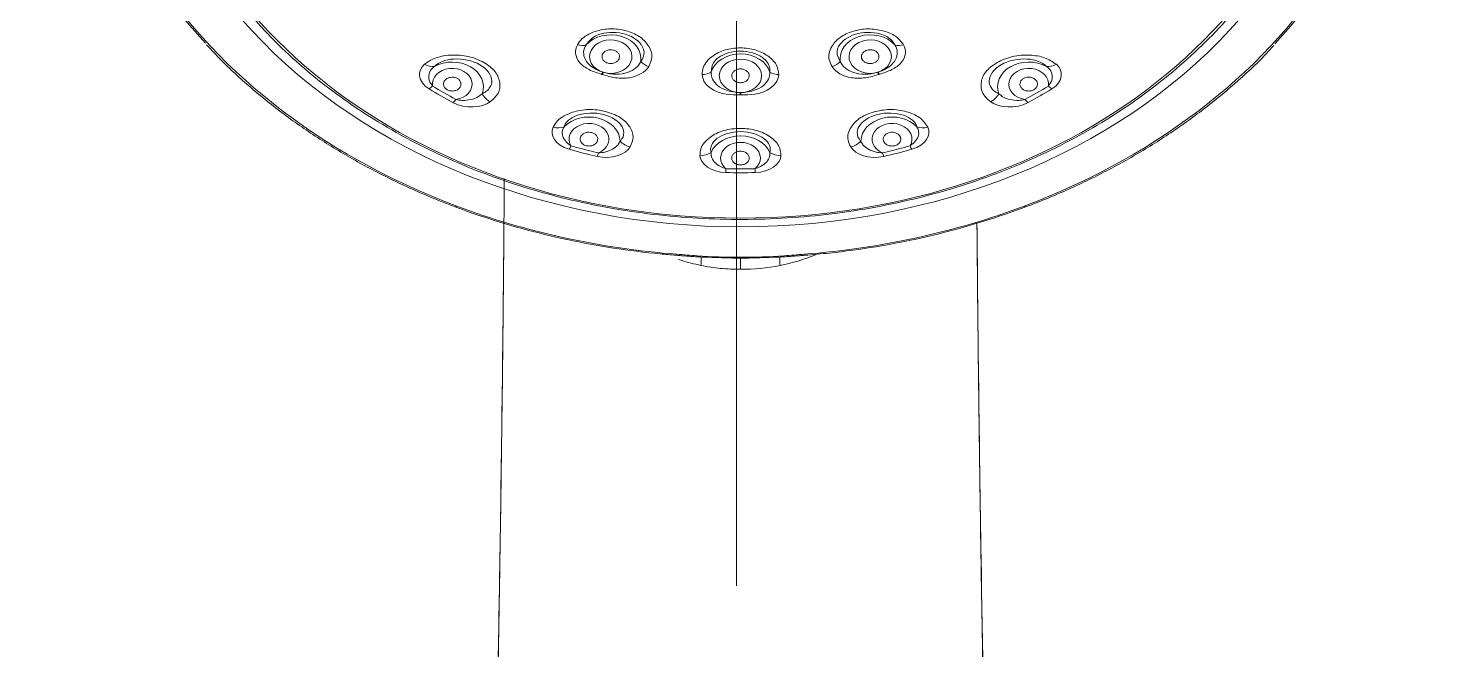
# Model space of a CAD drawing. Extents: x 900 to 2324, y -1513 to 827.
# Drawn here: x 1713.7 to 1795, y -759.8 to -724.3 of the extents above; entities that cross this region are included whole.
import ezdxf

# ---------------------------------------------------------------- set-up
doc = ezdxf.new("R2010")
doc.units = 0
doc.header["$LTSCALE"] = 4
doc.header["$MEASUREMENT"] = 0
doc.linetypes.add('CENTER2', pattern=[28.575, 19.05, -3.175, 3.175, -3.175])
doc.layers.add('1', color=7, linetype='CONTINUOUS')
doc.layers.add('Cneter', color=1, linetype='CENTER2', lineweight=13)

msp = doc.modelspace()

# ---------------------------------------------------------------- linework, layer by layer
at = {"layer": '1', "color": 7, "linetype": 'Continuous', "lineweight": 18}
for p, q in [((1738.157, -734.434), (1738.155, -734.435)), ((1770.559, -734.435), (1770.558, -734.434)), ((1754.357, -737.421), (1754.357, -737.361)), ((1754.357, -737.385), (1754.357, -738.045))]:
    msp.add_line(p, q, dxfattribs=at)
at = {"layer": '1', "color": 7, "linetype": 'Continuous', "lineweight": 13}
for centre, major_axis, ratio, start_param, end_param in [((1754.357, -707.536), (37.699, 0), 0.790155, 5.156583, 10.55138), ((1754.357, -708.345), (-34.52, 0), 0.790155, 0, 0.629497), ((1754.357, -708.345), (-34.52, 0), 0.790155, 2.51406, 3.141593), ((1745.123, -724.617), (0.697, -0.393), 0.730817, 4.998751, 5.695614), ((1746.952, -726.011), (-1.723, 0), 0.790155, 3.016187, 5.669392), ((1746.952, -725.896), (1.209, 0), 0.790155, 4.358175, 10.61059), ((1761.763, -726.011), (-1.723, 0), 0.790155, 3.755386, 6.408591), ((1761.763, -725.896), (1.209, 0), 0.790155, 5.097374, 11.349788), ((1763.591, -724.617), (0.697, 0.393), 0.730817, 3.729164, 4.426027), ((1754.357, -727.105), (-1.723, 0), 0.790155, 3.385786, 6.038992), ((1754.357, -726.99), (1.209, 0), 0.790155, 4.727775, 10.980189), ((1736.512, -725.571), (0.645, -0.764), 0.716961, 5.188181, 5.86621), ((1737.899, -727.466), (1.136, 0), 0.790155, 4.901912, 9.549414), ((1737.899, -727.609), (-1.779, 0), 0.790155, 2.845971, 5.32217), ((1754.357, -710.778), (21.895, 0), 0.790155, 4.341933, 4.343647), ((1754.357, -710.792), (21.709, 0), 0.790155, 4.341933, 4.343647), ((1749.171, -725.856), (0.676, -0.428), 0.72265, 4.385315, 5.082178), ((1752.186, -726.302), (0.8, 0.023), 0.767163, 4.667088, 5.363952), ((1756.528, -726.302), (0.8, -0.023), 0.767163, 4.060826, 4.75769), ((1759.543, -725.856), (0.676, 0.428), 0.72265, 4.3426, 5.039463), ((1754.357, -710.792), (21.709, 0), 0.790155, 5.081131, 5.082845), ((1754.357, -710.778), (21.895, 0), 0.790155, 5.081131, 5.082845), ((1770.815, -727.609), (-1.779, 0), 0.790155, 4.102608, 6.578807), ((1770.815, -727.466), (1.136, 0), 0.790155, 6.158549, 10.806051), ((1772.202, -725.571), (0.645, 0.764), 0.716961, 3.558568, 4.236597), ((1754.357, -709.567), (28.789, 0), 0.790155, 4.055273, 4.112868), ((1754.357, -709.567), (28.789, 0), 0.790155, 5.31191, 5.369505), ((1754.357, -709.537), (-29.098, 0), 0.790155, 0.91368, 0.971275), ((1740.216, -727.697), (0.575, -0.818), 0.690785, 4.621421, 5.29945), ((1754.357, -710.778), (21.895, 0), 0.790155, 4.711532, 4.713246), ((1754.357, -710.792), (21.709, 0), 0.790155, 4.711532, 4.713246), ((1768.499, -727.697), (0.575, 0.818), 0.690785, 4.125328, 4.803357), ((1754.357, -709.537), (-29.098, 0), 0.790155, 2.170317, 2.227912), ((1745.705, -730.752), (-1.779, 0), 0.790155, 3.16013, 5.636329), ((1763.01, -730.752), (-1.779, 0), 0.790155, 3.788449, 6.264648), ((1743.772, -729.129), (0.903, -0.429), 0.793988, 4.955273, 5.633302), ((1745.705, -730.608), (1.136, 0), 0.790155, 5.216071, 9.863573), ((1763.01, -730.608), (1.136, 0), 0.790155, 5.84439, 10.491892), ((1764.942, -729.129), (0.903, 0.429), 0.793988, 3.791476, 4.469505), ((1754.357, -709.567), (28.789, 0), 0.790155, 4.369432, 4.427027), ((1748.126, -730.247), (0.85, -0.528), 0.780226, 4.414727, 5.092756), ((1754.357, -731.835), (-1.779, 0), 0.790155, 3.474289, 5.950489), ((1754.357, -731.691), (1.136, 0), 0.790155, 5.530231, 10.177733), ((1760.588, -730.247), (0.85, 0.528), 0.780226, 4.332022, 5.010051), ((1754.357, -709.567), (28.789, 0), 0.790155, 4.997751, 5.055346), ((1754.357, -709.537), (-29.098, 0), 0.790155, 1.22784, 1.285435), ((1752.068, -730.74), (0.998, 0.063), 0.815788, 4.636524, 5.314553), ((1756.646, -730.74), (0.998, -0.063), 0.815788, 4.110225, 4.788254), ((1754.357, -709.537), (-29.098, 0), 0.790155, 1.856158, 1.913753), ((1754.357, -709.537), (-29.098, 0), 0.790155, 1.541999, 1.599594), ((1754.357, -709.567), (28.789, 0), 0.790155, 4.683592, 4.741186), ((1754.357, -707.535), (37.703, 0), 0.790155, 4.268195, 4.615639), ((1754.357, -707.535), (37.703, 0), 0.790155, 4.809139, 5.156583), ((1750.734, -736.749), (0.038, 0.499), 0.059206, 3.108412, 3.643374), ((1751.896, -736.836), (-0.035, -0.499), 0.073615, 6.279502, 6.784509), ((1751.653, -739), (0.377, 1.964), 0.136214, 5.374418, 5.748618), ((1757.061, -739), (-0.377, 1.964), 0.136214, 0.534568, 0.908768), ((1756.818, -736.836), (0.035, -0.499), 0.073615, 5.781862, 6.286869), ((1757.98, -736.749), (0.038, -0.499), 0.059206, 5.781404, 6.31666)]:
    msp.add_ellipse(centre, major_axis=major_axis, ratio=ratio, start_param=start_param, end_param=end_param, dxfattribs=at)
msp.add_ellipse((1754.357, -708.558), major_axis=(33.622, 0), ratio=0.790155, dxfattribs=at)
at = {"layer": '1', "color": 7, "linetype": 'Continuous', "lineweight": 18}
for centre, major_axis, ratio, start_param, end_param in [((1754.357, -707.254), (-37.999, 0), 0.790155, 5.627397, 6.920378), ((1754.357, -707.254), (-37.999, 0), 0.790155, 2.502798, 3.799488), ((1754.357, -708.345), (-34.52, 0), 0.790155, 0.629497, 2.51406), ((1746.498, -726.291), (0.235, 0.765), 0.221897, 3.851939, 4.086354), ((1746.532, -726.302), (-0.234, -0.765), 0.220918, 0.710031, 0.944446), ((1762.182, -726.302), (-0.234, 0.765), 0.220918, 2.197146, 2.431561), ((1762.217, -726.291), (0.235, -0.765), 0.221897, 5.338424, 5.572839), ((1736.772, -726.965), (-0.521, -0.854), 0.374386, 0.706149, 1.020037), ((1771.942, -726.965), (-0.521, 0.854), 0.374386, 2.121555, 2.435444), ((1738.113, -727.735), (0.475, 0.88), 0.345831, 3.8289, 4.142788), ((1754.339, -727.455), (0.001, 0.8), 0.000525, 3.81824, 4.052655), ((1754.376, -727.455), (0.001, -0.8), 0.000525, 5.372123, 5.606538), ((1770.601, -727.735), (0.475, -0.88), 0.345831, 5.28199, 5.595878), ((1744.676, -730.377), (-0.272, -0.962), 0.206104, 0.625999, 0.939888), ((1764.038, -730.377), (-0.272, 0.962), 0.206104, 2.201705, 2.515593), ((1746.253, -730.782), (0.226, 0.974), 0.172536, 3.75865, 4.072539), ((1762.461, -730.782), (0.226, -0.974), 0.172536, 5.352239, 5.666127), ((1753.528, -731.692), (-0.023, -1), 0.017648, 0.597374, 0.911263), ((1755.186, -731.692), (-0.023, 1), 0.017648, 2.23033, 2.544218), ((1738.241, -734.012), (-0.176, -0.468), 0.263385, 6.189898, 6.831434), ((1738.243, -734.01), (0.176, 0.468), 0.263385, 3.141918, 3.689886), ((1770.472, -734.01), (-0.176, 0.468), 0.263385, 2.593299, 3.141268), ((1770.473, -734.012), (-0.176, 0.468), 0.263385, 2.593344, 3.141249)]:
    msp.add_ellipse(centre, major_axis=major_axis, ratio=ratio, start_param=start_param, end_param=end_param, dxfattribs=at)
for points, knots in [([(1726.513, -723.644), (1726.791, -723.976), (1727.57, -724.854), (1728.986, -726.199), (1730.754, -727.663), (1732.66, -729.015), (1734.688, -730.251), (1736.827, -731.361), (1739.066, -732.341), (1741.391, -733.185), (1743.789, -733.887), (1746.248, -734.445), (1748.752, -734.854), (1751.288, -735.113), (1753.841, -735.22), (1756.397, -735.174), (1758.942, -734.977), (1761.461, -734.628), (1763.94, -734.13), (1766.365, -733.485), (1768.722, -732.698), (1770.998, -731.772), (1773.179, -730.712), (1775.255, -729.526), (1777.211, -728.218), (1779.042, -726.798), (1780.719, -725.267), (1781.873, -724.092), (1782.422, -723.41), (1782.511, -723.296)], [0, 0, 0, 0, 0.02283, 0.061557, 0.100301, 0.139057, 0.177824, 0.216598, 0.255377, 0.29416, 0.332945, 0.371732, 0.410519, 0.449308, 0.488097, 0.526887, 0.565678, 0.60447, 0.643263, 0.682058, 0.720853, 0.759649, 0.798445, 0.83724, 0.876031, 0.914818, 0.953596, 0.992363, 1, 1, 1, 1]), ([(1723.873, -725.217), (1724.155, -725.532), (1724.985, -726.415), (1726.496, -727.781), (1728.402, -729.302), (1730.445, -730.708), (1732.607, -731.996), (1734.88, -733.159), (1736.722, -733.96), (1737.798, -734.377), (1738.067, -734.478)], [0, 0, 0, 0, 0.078639, 0.224104, 0.369616, 0.515166, 0.660747, 0.806349, 0.951968, 1, 1, 1, 1]), ([(1770.648, -734.478), (1771.078, -734.316), (1772.31, -733.83), (1774.293, -732.938), (1776.546, -731.75), (1778.686, -730.437), (1780.706, -729.007), (1782.583, -727.462), (1783.949, -726.205), (1784.644, -725.441), (1784.808, -725.256)], [0, 0, 0, 0, 0.077128, 0.223235, 0.369366, 0.515489, 0.6616, 0.807691, 0.953754, 1, 1, 1, 1]), ([(1746.484, -725.755), (1746.479, -725.768), (1746.468, -725.792), (1746.454, -725.844), (1746.449, -725.912), (1746.463, -725.992), (1746.509, -726.094), (1746.615, -726.203), (1746.798, -726.284), (1746.974, -726.298), (1747.11, -726.274), (1747.204, -726.24), (1747.287, -726.193), (1747.356, -726.133), (1747.394, -726.082), (1747.414, -726.046), (1747.426, -726.022), (1747.452, -725.954), (1747.458, -725.839), (1747.407, -725.72), (1747.335, -725.639), (1747.268, -725.588), (1747.191, -725.547), (1747.076, -725.508), (1746.918, -725.493), (1746.732, -725.531), (1746.602, -725.606), (1746.535, -725.676), (1746.504, -725.72), (1746.49, -725.743), (1746.484, -725.755)], [0, 0, 0, 0, 0.015625, 0.03125, 0.0625, 0.09375, 0.125, 0.1875, 0.25, 0.3125, 0.34375, 0.375, 0.40625, 0.4375, 0.46875, 0.476562, 0.484375, 0.5, 0.5625, 0.625, 0.65625, 0.6875, 0.71875, 0.75, 0.8125, 0.875, 0.9375, 0.96875, 0.984375, 1, 1, 1, 1]), ([(1761.297, -726.041), (1761.303, -726.053), (1761.317, -726.077), (1761.351, -726.123), (1761.404, -726.175), (1761.483, -726.227), (1761.604, -726.278), (1761.775, -726.302), (1761.98, -726.265), (1762.121, -726.181), (1762.201, -726.091), (1762.243, -726.016), (1762.263, -725.937), (1762.263, -725.856), (1762.248, -725.798), (1762.232, -725.761), (1762.22, -725.737), (1762.182, -725.673), (1762.088, -725.584), (1761.948, -725.524), (1761.827, -725.502), (1761.734, -725.5), (1761.641, -725.511), (1761.523, -725.543), (1761.393, -725.616), (1761.288, -725.743), (1761.257, -725.868), (1761.266, -725.955), (1761.281, -726.004), (1761.291, -726.029), (1761.297, -726.041)], [0, 0, 0, 0, 0.015625, 0.03125, 0.0625, 0.09375, 0.125, 0.1875, 0.25, 0.3125, 0.34375, 0.375, 0.40625, 0.4375, 0.46875, 0.476562, 0.484375, 0.5, 0.5625, 0.625, 0.65625, 0.6875, 0.71875, 0.75, 0.8125, 0.875, 0.9375, 0.96875, 0.984375, 1, 1, 1, 1]), ([(1736.88, -726.457), (1736.814, -726.515), (1736.647, -726.659), (1736.53, -726.96), (1736.572, -727.298), (1736.713, -727.495), (1736.772, -727.578)], [0, 0, 0, 0, 0.200427, 0.49953, 0.790892, 1, 1, 1, 1]), ([(1753.857, -726.992), (1753.857, -727.005), (1753.859, -727.031), (1753.869, -727.084), (1753.895, -727.148), (1753.945, -727.219), (1754.035, -727.3), (1754.183, -727.372), (1754.391, -727.396), (1754.561, -727.358), (1754.677, -727.297), (1754.75, -727.239), (1754.806, -727.171), (1754.842, -727.096), (1754.855, -727.037), (1754.857, -726.998), (1754.857, -726.972), (1754.85, -726.901), (1754.803, -726.792), (1754.701, -726.696), (1754.597, -726.641), (1754.511, -726.612), (1754.42, -726.596), (1754.296, -726.593), (1754.141, -726.623), (1753.985, -726.712), (1753.898, -726.819), (1753.868, -726.903), (1753.859, -726.954), (1753.857, -726.979), (1753.857, -726.992)], [0, 0, 0, 0, 0.015625, 0.03125, 0.0625, 0.09375, 0.125, 0.1875, 0.25, 0.3125, 0.34375, 0.375, 0.40625, 0.4375, 0.46875, 0.476562, 0.484375, 0.5, 0.5625, 0.625, 0.65625, 0.6875, 0.71875, 0.75, 0.8125, 0.875, 0.9375, 0.96875, 0.984375, 1, 1, 1, 1]), ([(1771.942, -727.578), (1772.001, -727.496), (1772.142, -727.299), (1772.185, -726.96), (1772.067, -726.658), (1771.9, -726.514), (1771.834, -726.457)], [0, 0, 0, 0, 0.208279, 0.500324, 0.801781, 1, 1, 1, 1]), ([(1737.494, -727.234), (1737.489, -727.239), (1737.48, -727.251), (1737.461, -727.274), (1737.434, -727.317), (1737.407, -727.383), (1737.396, -727.465), (1737.409, -727.574), (1737.481, -727.703), (1737.64, -727.818), (1737.814, -727.862), (1737.956, -727.861), (1738.06, -727.843), (1738.155, -727.809), (1738.224, -727.768), (1738.265, -727.736), (1738.287, -727.716), (1738.3, -727.703), (1738.309, -727.692), (1738.318, -727.681), (1738.334, -727.662), (1738.375, -727.6), (1738.402, -727.514), (1738.398, -727.416), (1738.372, -727.322), (1738.3, -727.216), (1738.162, -727.12), (1737.987, -727.068), (1737.798, -727.07), (1737.652, -727.116), (1737.557, -727.175), (1737.515, -727.212), (1737.497, -727.231), (1737.494, -727.234)], [0, 0, 0, 0, 0.007812, 0.015625, 0.03125, 0.0625, 0.09375, 0.125, 0.1875, 0.25, 0.3125, 0.34375, 0.375, 0.40625, 0.4375, 0.453125, 0.460938, 0.46875, 0.472656, 0.476562, 0.484375, 0.5, 0.5625, 0.59375, 0.625, 0.6875, 0.75, 0.8125, 0.875, 0.9375, 0.96875, 0.996094, 1, 1, 1, 1]), ([(1770.411, -727.698), (1770.416, -727.704), (1770.426, -727.715), (1770.449, -727.736), (1770.492, -727.77), (1770.562, -727.81), (1770.658, -727.844), (1770.794, -727.867), (1770.971, -727.854), (1771.159, -727.769), (1771.266, -727.653), (1771.309, -727.545), (1771.319, -727.462), (1771.307, -727.38), (1771.279, -727.315), (1771.253, -727.274), (1771.235, -727.252), (1771.224, -727.238), (1771.214, -727.228), (1771.204, -727.217), (1771.185, -727.2), (1771.123, -727.149), (1771.028, -727.103), (1770.91, -727.076), (1770.788, -727.066), (1770.638, -727.088), (1770.48, -727.161), (1770.363, -727.277), (1770.307, -727.419), (1770.318, -727.544), (1770.359, -727.633), (1770.39, -727.676), (1770.408, -727.696), (1770.411, -727.698)], [0, 0, 0, 0, 0.007812, 0.015625, 0.03125, 0.0625, 0.09375, 0.125, 0.1875, 0.25, 0.3125, 0.34375, 0.375, 0.40625, 0.4375, 0.453125, 0.460938, 0.46875, 0.472656, 0.476562, 0.484375, 0.5, 0.5625, 0.59375, 0.625, 0.6875, 0.75, 0.8125, 0.875, 0.9375, 0.96875, 0.996094, 1, 1, 1, 1]), ([(1738.113, -728.348), (1738.232, -728.368), (1738.517, -728.416), (1738.98, -728.367), (1739.368, -728.22), (1739.535, -728.076), (1739.601, -728.019)], [0, 0, 0, 0, 0.208279, 0.500324, 0.801781, 1, 1, 1, 1]), ([(1769.113, -728.019), (1769.18, -728.077), (1769.347, -728.22), (1769.735, -728.366), (1770.196, -728.415), (1770.482, -728.368), (1770.601, -728.348)], [0, 0, 0, 0, 0.200427, 0.49953, 0.790892, 1, 1, 1, 1]), ([(1744.285, -729.905), (1744.25, -729.975), (1744.162, -730.151), (1744.189, -730.464), (1744.374, -730.773), (1744.587, -730.926), (1744.676, -730.99)], [0, 0, 0, 0, 0.200427, 0.49953, 0.790892, 1, 1, 1, 1]), ([(1764.038, -730.99), (1764.127, -730.926), (1764.34, -730.774), (1764.526, -730.463), (1764.552, -730.15), (1764.464, -729.974), (1764.429, -729.905)], [0, 0, 0, 0, 0.208279, 0.500324, 0.801781, 1, 1, 1, 1]), ([(1745.229, -730.487), (1745.226, -730.493), (1745.221, -730.506), (1745.213, -730.533), (1745.204, -730.58), (1745.204, -730.649), (1745.225, -730.73), (1745.281, -730.831), (1745.4, -730.936), (1745.596, -731.007), (1745.778, -731.006), (1745.913, -730.971), (1746.005, -730.928), (1746.082, -730.872), (1746.132, -730.817), (1746.158, -730.775), (1746.171, -730.751), (1746.178, -730.736), (1746.183, -730.723), (1746.188, -730.711), (1746.195, -730.689), (1746.21, -730.619), (1746.202, -730.531), (1746.16, -730.44), (1746.098, -730.357), (1745.988, -730.273), (1745.82, -730.215), (1745.632, -730.208), (1745.454, -730.256), (1745.333, -730.337), (1745.265, -730.416), (1745.24, -730.46), (1745.23, -730.484), (1745.229, -730.487)], [0, 0, 0, 0, 0.007812, 0.015625, 0.03125, 0.0625, 0.09375, 0.125, 0.1875, 0.25, 0.3125, 0.34375, 0.375, 0.40625, 0.4375, 0.453125, 0.460938, 0.46875, 0.472656, 0.476562, 0.484375, 0.5, 0.5625, 0.59375, 0.625, 0.6875, 0.75, 0.8125, 0.875, 0.9375, 0.96875, 0.996094, 1, 1, 1, 1]), ([(1746.253, -731.395), (1746.373, -731.385), (1746.662, -731.361), (1747.069, -731.203), (1747.361, -730.971), (1747.448, -730.795), (1747.483, -730.726)], [0, 0, 0, 0, 0.208279, 0.500324, 0.801781, 1, 1, 1, 1]), ([(1761.231, -730.726), (1761.266, -730.796), (1761.354, -730.972), (1761.646, -731.203), (1762.052, -731.361), (1762.341, -731.385), (1762.461, -731.395)], [0, 0, 0, 0, 0.200427, 0.49953, 0.790892, 1, 1, 1, 1]), ([(1762.534, -730.731), (1762.537, -730.737), (1762.543, -730.75), (1762.556, -730.776), (1762.584, -730.818), (1762.635, -730.874), (1762.712, -730.93), (1762.833, -730.985), (1763.007, -731.015), (1763.218, -730.981), (1763.365, -730.896), (1763.448, -730.804), (1763.49, -730.728), (1763.511, -730.647), (1763.51, -730.579), (1763.501, -730.533), (1763.493, -730.507), (1763.487, -730.492), (1763.482, -730.479), (1763.476, -730.467), (1763.466, -730.446), (1763.427, -730.383), (1763.354, -730.315), (1763.252, -730.261), (1763.14, -730.222), (1762.989, -730.206), (1762.81, -730.237), (1762.654, -730.318), (1762.544, -730.44), (1762.506, -730.561), (1762.511, -730.656), (1762.524, -730.704), (1762.533, -730.728), (1762.534, -730.731)], [0, 0, 0, 0, 0.007812, 0.015625, 0.03125, 0.0625, 0.09375, 0.125, 0.1875, 0.25, 0.3125, 0.34375, 0.375, 0.40625, 0.4375, 0.453125, 0.460938, 0.46875, 0.472656, 0.476562, 0.484375, 0.5, 0.5625, 0.59375, 0.625, 0.6875, 0.75, 0.8125, 0.875, 0.9375, 0.96875, 0.996094, 1, 1, 1, 1]), ([(1752.676, -731.376), (1752.676, -731.451), (1752.676, -731.637), (1752.843, -731.926), (1753.154, -732.173), (1753.418, -732.266), (1753.528, -732.305)], [0, 0, 0, 0, 0.200427, 0.49953, 0.790892, 1, 1, 1, 1]), ([(1753.857, -731.692), (1753.857, -731.698), (1753.858, -731.712), (1753.86, -731.739), (1753.87, -731.787), (1753.897, -731.853), (1753.949, -731.924), (1754.042, -732.007), (1754.195, -732.078), (1754.41, -732.096), (1754.583, -732.052), (1754.697, -731.985), (1754.768, -731.922), (1754.819, -731.85), (1754.845, -731.785), (1754.854, -731.739), (1754.856, -731.713), (1754.857, -731.697), (1754.857, -731.684), (1754.856, -731.671), (1754.855, -731.648), (1754.842, -731.578), (1754.8, -731.496), (1754.724, -731.42), (1754.633, -731.356), (1754.495, -731.303), (1754.312, -731.289), (1754.132, -731.328), (1753.981, -731.418), (1753.897, -731.524), (1753.864, -731.615), (1753.857, -731.664), (1753.857, -731.688), (1753.857, -731.692)], [0, 0, 0, 0, 0.007812, 0.015625, 0.03125, 0.0625, 0.09375, 0.125, 0.1875, 0.25, 0.3125, 0.34375, 0.375, 0.40625, 0.4375, 0.453125, 0.460938, 0.46875, 0.472656, 0.476562, 0.484375, 0.5, 0.5625, 0.59375, 0.625, 0.6875, 0.75, 0.8125, 0.875, 0.9375, 0.96875, 0.996094, 1, 1, 1, 1]), ([(1755.186, -732.305), (1755.296, -732.266), (1755.56, -732.173), (1755.872, -731.926), (1756.039, -731.636), (1756.038, -731.45), (1756.038, -731.376)], [0, 0, 0, 0, 0.208279, 0.500324, 0.801781, 1, 1, 1, 1]), ([(1740.87, -732.854), (1740.861, -734.262), (1740.83, -738.228), (1740.754, -745.431), (1740.603, -756.048), (1740.36, -769.571), (1740.046, -784.022), (1739.759, -795.686), (1739.529, -804.485), (1739.289, -813.038), (1738.937, -824.501), (1738.483, -837.792), (1738.123, -847.294), (1737.953, -851.792)], [0, 0, 0, 0, 0.04114, 0.114398, 0.202128, 0.329324, 0.467621, 0.566225, 0.617062, 0.682316, 0.773565, 0.892831, 1, 1, 1, 1]), ([(1738.065, -734.48), (1738.495, -734.642), (1739.749, -735.091), (1741.875, -735.744), (1744.46, -736.375), (1747.095, -736.859), (1749.183, -737.12), (1750.387, -737.224), (1750.696, -737.248)], [0, 0, 0, 0, 0.108343, 0.313558, 0.518804, 0.724054, 0.929307, 1, 1, 1, 1]), ([(1758.018, -737.248), (1758.492, -737.211), (1759.858, -737.086), (1762.105, -736.781), (1764.732, -736.27), (1767.307, -735.612), (1769.269, -734.986), (1770.369, -734.585), (1770.649, -734.48)], [0, 0, 0, 0, 0.108308, 0.313545, 0.518821, 0.724101, 0.929387, 1, 1, 1, 1]), ([(1740.854, -735.395), (1740.846, -736.41), (1740.826, -738.679), (1740.791, -742.093), (1740.752, -745.469), (1740.712, -748.551), (1740.67, -751.47), (1740.626, -754.399), (1740.579, -757.355), (1740.504, -761.792), (1740.394, -767.773), (1740.239, -775.358), (1740.071, -782.962), (1739.891, -790.545), (1739.704, -797.979), (1739.511, -805.183), (1739.355, -810.681), (1739.236, -814.715), (1739.147, -817.633), (1739.04, -821.085), (1738.911, -825.084), (1738.761, -829.599), (1738.589, -834.624), (1738.393, -840.151), (1738.181, -845.932), (1738.033, -849.87), (1737.96, -851.791)], [0, 0, 0, 0, 0.029961, 0.066537, 0.09853, 0.12594, 0.153106, 0.17966, 0.206525, 0.2337, 0.299572, 0.365841, 0.432218, 0.495649, 0.558948, 0.619591, 0.675719, 0.695502, 0.719435, 0.747804, 0.780603, 0.817823, 0.85867, 0.903758, 0.953076, 1, 1, 1, 1]), ([(1770.754, -851.791), (1770.671, -849.619), (1770.508, -845.272), (1770.281, -839.021), (1770.08, -833.31), (1769.913, -828.41), (1769.778, -824.31), (1769.664, -820.765), (1769.562, -817.493), (1769.464, -814.228), (1769.321, -809.382), (1769.142, -802.972), (1768.935, -795.05), (1768.745, -787.303), (1768.571, -779.759), (1768.416, -772.534), (1768.281, -765.695), (1768.189, -760.594), (1768.128, -756.912), (1768.086, -754.276), (1768.04, -751.191), (1767.991, -747.661), (1767.941, -743.735), (1767.896, -739.588), (1767.871, -736.792), (1767.86, -735.405)], [0, 0, 0, 0, 0.053068, 0.106225, 0.152842, 0.1929, 0.226384, 0.253585, 0.280159, 0.307049, 0.334253, 0.400178, 0.466478, 0.532857, 0.596297, 0.659604, 0.720253, 0.776356, 0.796087, 0.819949, 0.848258, 0.881011, 0.91821, 0.95907, 1, 1, 1, 1]), ([(1767.862, -735.394), (1767.911, -741.546), (1767.992, -747.985), (1768.253, -764.567), (1768.463, -774.941), (1768.964, -796.363), (1769.247, -807.283), (1769.933, -829.441), (1770.333, -840.63), (1770.761, -851.792)], [0, 0, 0, 0, 0.181839, 0.181839, 0.454559, 0.454559, 0.72728, 0.72728, 1, 1, 1, 1]), ([(1752.096, -737.833), (1751.716, -737.74), (1751.287, -737.636), (1750.869, -737.503), (1750.822, -737.488)], [0, 0, 0, 0, 0.885832, 1, 1, 1, 1])]:
    msp.add_open_spline(points, degree=3, knots=knots, dxfattribs=at)
at = {"layer": '1', "color": 7, "linetype": 'Continuous', "lineweight": 13}
for points, knots in [([(1745.044, -725.217), (1745.126, -725.096), (1745.286, -724.863), (1745.69, -724.592), (1746.263, -724.374), (1747.038, -724.257), (1747.93, -724.413), (1748.702, -724.768), (1749.159, -725.304), (1749.376, -725.905), (1749.211, -726.277), (1749.127, -726.467)], [0, 0, 0, 0, 0.087607, 0.169371, 0.250856, 0.377447, 0.501128, 0.621802, 0.747777, 0.872041, 1, 1, 1, 1]), ([(1748.661, -726.181), (1748.716, -726.098), (1748.89, -725.836), (1748.842, -725.211), (1748.222, -724.742), (1747.349, -724.476), (1746.6, -724.479), (1745.856, -724.803), (1745.663, -725.064), (1745.543, -725.227)], [0, 0, 0, 0, 0.080562, 0.253207, 0.499831, 0.500495, 0.747529, 0.843295, 1, 1, 1, 1]), ([(1759.587, -726.467), (1759.522, -726.341), (1759.397, -726.097), (1759.401, -725.701), (1759.576, -725.254), (1759.994, -724.772), (1760.767, -724.418), (1761.66, -724.264), (1762.516, -724.397), (1763.274, -724.7), (1763.537, -725.043), (1763.671, -725.217)], [0, 0, 0, 0, 0.087607, 0.169371, 0.250856, 0.377447, 0.501128, 0.621802, 0.747777, 0.872041, 1, 1, 1, 1]), ([(1763.171, -725.227), (1763.12, -725.142), (1762.959, -724.876), (1762.27, -724.477), (1761.36, -724.477), (1760.488, -724.744), (1759.98, -725.133), (1759.816, -725.734), (1759.962, -726.01), (1760.053, -726.181)], [0, 0, 0, 0, 0.080562, 0.253207, 0.499831, 0.500495, 0.747529, 0.843295, 1, 1, 1, 1]), ([(1745.044, -725.217), (1744.865, -725.533), (1744.905, -725.914), (1745.307, -726.389), (1745.495, -726.529), (1745.936, -726.751), (1746.183, -726.829), (1746.43, -726.905)], [0, 0, 0, 0, 0.5, 0.5, 0.75, 0.75, 1, 1, 1, 1]), ([(1746.498, -726.781), (1746.25, -726.704), (1746.037, -726.598), (1745.7, -726.349), (1745.578, -726.208), (1745.348, -725.773), (1745.377, -725.47), (1745.543, -725.227)], [0, 0, 0, 0, 0.25, 0.25, 0.5, 0.5, 1, 1, 1, 1]), ([(1763.171, -725.227), (1763.336, -725.469), (1763.365, -725.774), (1763.137, -726.207), (1763.015, -726.348), (1762.679, -726.597), (1762.462, -726.704), (1762.217, -726.781)], [0, 0, 0, 0, 0.5, 0.5, 0.75, 0.75, 1, 1, 1, 1]), ([(1762.284, -726.905), (1762.529, -726.83), (1762.78, -726.75), (1763.22, -726.528), (1763.408, -726.387), (1763.807, -725.915), (1763.849, -725.532), (1763.671, -725.217)], [0, 0, 0, 0, 0.25, 0.25, 0.5, 0.5, 1, 1, 1, 1]), ([(1736.321, -726.332), (1736.455, -726.235), (1736.714, -726.046), (1737.243, -725.871), (1737.938, -725.782), (1738.821, -725.836), (1739.737, -726.206), (1740.428, -726.756), (1740.666, -727.397), (1740.586, -728.019), (1740.242, -728.324), (1740.064, -728.481)], [0, 0, 0, 0, 0.087456, 0.169153, 0.25014, 0.377375, 0.499739, 0.622279, 0.749894, 0.871256, 1, 1, 1, 1]), ([(1739.601, -728.019), (1739.661, -727.988), (1739.828, -727.905), (1740.07, -727.672), (1740.274, -727.158), (1739.893, -726.594), (1739.068, -726.121), (1738.16, -725.945), (1737.384, -726.132), (1737.044, -726.307), (1736.924, -726.417), (1736.88, -726.457)], [0, 0, 0, 0, 0.046355, 0.127416, 0.254336, 0.50001, 0.500136, 0.746142, 0.872777, 0.954138, 1, 1, 1, 1]), ([(1752.168, -726.916), (1752.177, -726.781), (1752.196, -726.522), (1752.414, -726.159), (1752.816, -725.797), (1753.455, -725.471), (1754.348, -725.363), (1755.24, -725.473), (1755.945, -725.837), (1756.467, -726.329), (1756.52, -726.718), (1756.547, -726.916)], [0, 0, 0, 0, 0.087607, 0.169371, 0.250856, 0.377447, 0.501128, 0.621802, 0.747777, 0.872041, 1, 1, 1, 1]), ([(1756.029, -726.776), (1756.031, -726.684), (1756.038, -726.395), (1755.643, -725.835), (1754.823, -725.58), (1753.887, -725.581), (1753.213, -725.794), (1752.725, -726.3), (1752.701, -726.593), (1752.685, -726.776)], [0, 0, 0, 0, 0.080562, 0.253207, 0.499831, 0.500495, 0.747529, 0.843295, 1, 1, 1, 1]), ([(1768.65, -728.481), (1768.525, -728.379), (1768.283, -728.18), (1768.1, -727.806), (1768.071, -727.335), (1768.283, -726.76), (1768.969, -726.211), (1769.886, -725.837), (1770.872, -725.776), (1771.783, -725.921), (1772.186, -726.193), (1772.393, -726.332)], [0, 0, 0, 0, 0.087456, 0.169153, 0.25014, 0.377375, 0.499739, 0.622279, 0.749894, 0.871256, 1, 1, 1, 1]), ([(1771.834, -726.457), (1771.79, -726.417), (1771.669, -726.307), (1771.328, -726.131), (1770.552, -725.945), (1769.645, -726.122), (1768.82, -726.595), (1768.439, -727.159), (1768.645, -727.673), (1768.887, -727.905), (1769.053, -727.989), (1769.113, -728.019)], [0, 0, 0, 0, 0.046355, 0.127416, 0.254336, 0.50001, 0.500136, 0.746142, 0.872777, 0.954138, 1, 1, 1, 1]), ([(1746.465, -726.916), (1746.71, -726.99), (1746.964, -727.065), (1747.491, -727.139), (1747.763, -727.139), (1748.515, -727.019), (1748.931, -726.776), (1749.127, -726.467)], [0, 0, 0, 0, 0.25, 0.25, 0.5, 0.5, 1, 1, 1, 1]), ([(1748.661, -726.181), (1748.547, -726.439), (1748.279, -726.672), (1747.715, -726.861), (1747.498, -726.899), (1747.032, -726.902), (1746.78, -726.866), (1746.532, -726.792)], [0, 0, 0, 0, 0.5, 0.5, 0.75, 0.75, 1, 1, 1, 1]), ([(1752.168, -726.916), (1752.177, -727.257), (1752.421, -727.596), (1753.042, -727.92), (1753.288, -727.996), (1753.807, -728.076), (1754.073, -728.078), (1754.338, -728.079)], [0, 0, 0, 0, 0.5, 0.5, 0.75, 0.75, 1, 1, 1, 1]), ([(1754.339, -727.945), (1754.072, -727.943), (1753.825, -727.905), (1753.394, -727.77), (1753.212, -727.674), (1752.784, -727.336), (1752.658, -727.047), (1752.685, -726.776)], [0, 0, 0, 0, 0.25, 0.25, 0.5, 0.5, 1, 1, 1, 1]), ([(1756.029, -726.776), (1756.057, -727.046), (1755.928, -727.337), (1755.503, -727.673), (1755.322, -727.769), (1754.892, -727.905), (1754.64, -727.943), (1754.376, -727.945)], [0, 0, 0, 0, 0.5, 0.5, 0.75, 0.75, 1, 1, 1, 1]), ([(1754.376, -728.079), (1754.639, -728.078), (1754.909, -728.076), (1755.428, -727.995), (1755.675, -727.919), (1756.292, -727.597), (1756.537, -727.256), (1756.547, -726.916)], [0, 0, 0, 0, 0.25, 0.25, 0.5, 0.5, 1, 1, 1, 1]), ([(1759.587, -726.467), (1759.784, -726.777), (1760.197, -727.019), (1760.954, -727.14), (1761.225, -727.139), (1761.753, -727.065), (1762.001, -726.991), (1762.249, -726.916)], [0, 0, 0, 0, 0.5, 0.5, 0.75, 0.75, 1, 1, 1, 1]), ([(1762.182, -726.792), (1761.932, -726.867), (1761.685, -726.902), (1761.218, -726.899), (1761.001, -726.861), (1760.433, -726.671), (1760.167, -726.44), (1760.053, -726.181)], [0, 0, 0, 0, 0.25, 0.25, 0.5, 0.5, 1, 1, 1, 1]), ([(1743.659, -729.929), (1743.732, -729.805), (1743.874, -729.566), (1744.265, -729.276), (1744.846, -729.027), (1745.666, -728.868), (1746.668, -728.998), (1747.554, -729.35), (1748.077, -729.897), (1748.305, -730.5), (1748.143, -730.869), (1748.059, -731.058)], [0, 0, 0, 0, 0.087456, 0.169153, 0.25014, 0.377375, 0.499739, 0.622279, 0.749894, 0.871256, 1, 1, 1, 1]), ([(1747.483, -730.726), (1747.52, -730.683), (1747.623, -730.566), (1747.718, -730.291), (1747.64, -729.761), (1747.02, -729.323), (1746.051, -729.074), (1745.155, -729.124), (1744.562, -729.482), (1744.351, -729.726), (1744.303, -729.858), (1744.285, -729.905)], [0, 0, 0, 0, 0.046355, 0.127416, 0.254336, 0.50001, 0.500136, 0.746142, 0.872777, 0.954138, 1, 1, 1, 1]), ([(1760.655, -731.058), (1760.592, -730.932), (1760.47, -730.688), (1760.487, -730.293), (1760.688, -729.843), (1761.155, -729.354), (1762.036, -729.001), (1763.041, -728.867), (1763.957, -729.044), (1764.706, -729.397), (1764.937, -729.748), (1765.055, -729.929)], [0, 0, 0, 0, 0.087456, 0.169153, 0.25014, 0.377375, 0.499739, 0.622279, 0.749894, 0.871256, 1, 1, 1, 1]), ([(1764.429, -729.905), (1764.411, -729.857), (1764.363, -729.726), (1764.151, -729.481), (1763.558, -729.124), (1762.662, -729.074), (1761.693, -729.323), (1761.073, -729.762), (1760.996, -730.292), (1761.091, -730.566), (1761.194, -730.684), (1761.231, -730.726)], [0, 0, 0, 0, 0.046355, 0.127416, 0.254336, 0.50001, 0.500136, 0.746142, 0.872777, 0.954138, 1, 1, 1, 1]), ([(1752.044, -731.557), (1752.049, -731.424), (1752.06, -731.166), (1752.274, -730.8), (1752.685, -730.426), (1753.362, -730.08), (1754.352, -729.961), (1755.346, -730.078), (1756.102, -730.464), (1756.616, -730.975), (1756.652, -731.359), (1756.67, -731.557)], [0, 0, 0, 0, 0.087456, 0.169153, 0.25014, 0.377375, 0.499739, 0.622279, 0.749894, 0.871256, 1, 1, 1, 1]), ([(1756.038, -731.376), (1756.049, -731.327), (1756.077, -731.193), (1756.016, -730.914), (1755.663, -730.439), (1754.866, -730.177), (1753.847, -730.177), (1753.05, -730.439), (1752.698, -730.915), (1752.637, -731.194), (1752.666, -731.328), (1752.676, -731.376)], [0, 0, 0, 0, 0.046355, 0.127416, 0.254336, 0.50001, 0.500136, 0.746142, 0.872777, 0.954138, 1, 1, 1, 1]), ([(1754.357, -738.045), (1753.977, -738.038), (1753.216, -738.024), (1752.47, -737.897), (1752.096, -737.833)], [0, 0, 0, 0, 0.498782, 1, 1, 1, 1])]:
    msp.add_open_spline(points, degree=3, knots=knots, dxfattribs=at)
for points in [[(1736.321, -726.332), (1735.896, -726.691), (1735.9, -727.324), (1736.583, -727.741)], [(1772.131, -727.741), (1772.812, -727.326), (1772.819, -726.692), (1772.393, -726.332)], [(1737.939, -728.519), (1738.649, -728.902), (1739.591, -728.814), (1740.064, -728.481)], [(1768.65, -728.481), (1769.122, -728.813), (1770.062, -728.904), (1770.775, -728.519)], [(1743.659, -729.929), (1743.451, -730.367), (1743.759, -730.96), (1744.572, -731.19)], [(1764.142, -731.19), (1764.951, -730.961), (1765.264, -730.368), (1765.055, -729.929)], [(1746.166, -731.599), (1746.991, -731.79), (1747.795, -731.483), (1748.059, -731.058)], [(1752.044, -731.557), (1752.073, -732.017), (1752.656, -732.499), (1753.519, -732.519)], [(1755.195, -732.519), (1756.054, -732.5), (1756.641, -732.019), (1756.67, -731.557)], [(1760.655, -731.058), (1760.918, -731.482), (1761.719, -731.791), (1762.548, -731.599)], [(1754.357, -738.045), (1755.111, -738.045), (1755.88, -737.984), (1756.618, -737.833)]]:
    msp.add_open_spline(points, degree=3, dxfattribs=at)
at = {"layer": '1', "color": 7, "linetype": 'Continuous', "lineweight": 18}
for points, degree in [([(1750.695, -737.247), (1751.861, -737.335)], 1), ([(1750.715, -737.187), (1751.105, -737.217), (1751.494, -737.247), (1751.883, -737.275)], 3), ([(1751.861, -737.335), (1754.357, -737.421)], 1), ([(1751.883, -737.275), (1752.705, -737.333), (1753.531, -737.361), (1754.357, -737.361)], 3), ([(1754.357, -737.361), (1755.183, -737.361), (1756.01, -737.333), (1756.831, -737.275)], 3), ([(1754.357, -737.421), (1756.853, -737.335)], 1), ([(1756.618, -737.833), (1757.307, -737.692), (1757.985, -737.487), (1758.641, -737.23)], 3), ([(1756.831, -737.275), (1757.22, -737.247), (1757.61, -737.217), (1757.999, -737.187)], 3), ([(1756.853, -737.335), (1758.019, -737.247)], 1)]:
    msp.add_open_spline(points, degree=degree, dxfattribs=at)
at = {"layer": 'Cneter', "lineweight": 5, "ltscale": 0.5}
msp.add_line((1754.131, -1099.04), (1754.131, -671.45), dxfattribs=at)

doc.saveas('drawing.dxf')
